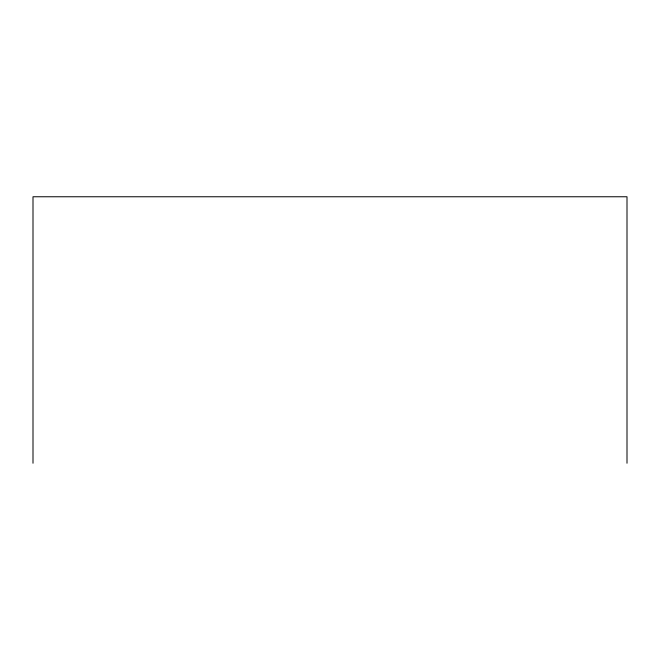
<?xml version="1.0" encoding="UTF-8"?>
<svg xmlns="http://www.w3.org/2000/svg" width="660" height="660" viewBox="0 0 660 660"><rect width="100%" height="100%" fill="white"/><g stroke="black" fill="none" stroke-linecap="round" stroke-linejoin="round"><path stroke-width="0.99" d="M627 463.237L627 196.762L33 196.762L33 463.237"/></g></svg>
